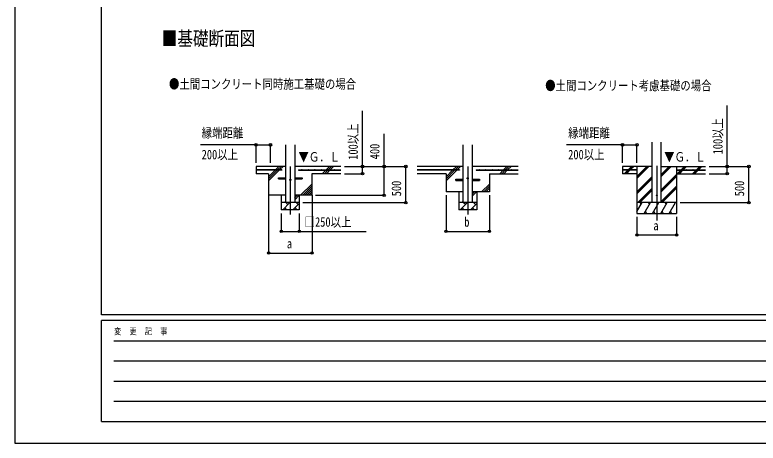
# Model space of a CAD drawing. Units: millimetres, scale not verified. Extents: x -16820 to 16820, y -11880 to 11880.
# Drawn here: x -16820 to -6522, y -11880 to -5940 of the extents above; entities that cross this region are included whole.
import ezdxf
from ezdxf.enums import TextEntityAlignment as Align

# ---------------------------------------------------------------- set-up
doc = ezdxf.new("R2010")
doc.units = ezdxf.units.MM
doc.header["$LTSCALE"] = 50
for name, color, linetype in [('0-2_USER1', 3, 'Continuous'), ('0-3_YKK_12', 2, 'Continuous'), ('0-4_YKK_13', 4, 'Continuous'), ('0-5_YKK_A1', 4, 'Continuous'), ('0-6_YKK_D', 6, 'Continuous'), ('0-7_YKK_ZWAK', 7, 'Continuous')]:
    doc.layers.add(name, color=color, linetype=linetype)
doc.styles.add('ＭＳ ゴシック', font='')
doc.styles.get('ＭＳ ゴシック').set_extended_font_data('MS Gothic')

msp = doc.modelspace()

# ---------------------------------------------------------------- linework, layer by layer
at = {"layer": '0-3_YKK_12'}
for p, q in [((-13003.92, -8043), (-13003.92, -8708.95)), ((-10545.92, -8043), (-10545.92, -8708.95)), ((-7925.92, -8033.79), (-7925.92, -8793))]:
    msp.add_line(p, q, dxfattribs=at)
at = {"layer": '0-4_YKK_13'}
for p, q in [((-13168.92, -8200), (-13066.42, -8200)), ((-13168.92, -8216), (-13168.92, -8200)), ((-13168.92, -8216), (-13066.42, -8216)), ((-12941.42, -8200), (-12838.92, -8200)), ((-12941.42, -8216), (-12838.92, -8216)), ((-12838.92, -8200), (-12838.92, -8216)), ((-10710.92, -8220), (-10608.42, -8220)), ((-10710.92, -8236), (-10710.92, -8220)), ((-10710.92, -8236), (-10608.42, -8236)), ((-10483.42, -8220), (-10380.92, -8220)), ((-10483.42, -8236), (-10380.92, -8236)), ((-10380.92, -8220), (-10380.92, -8236))]:
    msp.add_line(p, q, dxfattribs=at)
for centre, radius in [((-13003.92, -8228), 8), ((-10545.92, -8208), 8), ((-7925.92, -8443), 5)]:
    msp.add_circle(centre, radius, dxfattribs=at)
at = {"layer": '0-5_YKK_A1'}
for p, q in [((-7988.42, -8543), (-7988.42, -7707.65)), ((-7863.42, -8543), (-7863.42, -7707.65)), ((-13066.42, -8543), (-13066.42, -7743)), ((-12941.42, -7743), (-12941.42, -8543)), ((-10608.42, -8543), (-10608.42, -7743)), ((-10483.42, -7743), (-10483.42, -8543)), ((-13066.42, -8043), (-13478.92, -8043)), ((-13478.92, -8043), (-13478.92, -8143)), ((-13118.92, -8090.5), (-13478.92, -8090.5)), ((-13118.92, -8095.5), (-13478.92, -8095.5)), ((-13303.92, -8243), (-13156.42, -8095.5)), ((-13303.92, -8186.43), (-13212.99, -8095.5)), ((-13303.92, -8214.72), (-13184.71, -8095.5)), ((-13207.99, -8090.5), (-13160.49, -8043)), ((-13179.71, -8090.5), (-13132.21, -8043)), ((-13151.42, -8090.5), (-13103.92, -8043)), ((-13118.92, -8090.5), (-13118.92, -8095.5)), ((-12303.92, -8043), (-12941.42, -8043)), ((-12888.92, -8090.5), (-12303.92, -8090.5)), ((-12888.92, -8090.5), (-12888.92, -8095.5)), ((-12888.92, -8095.5), (-12303.92, -8095.5)), ((-12560.49, -8143), (-12512.99, -8095.5)), ((-12532.21, -8143), (-12484.71, -8095.5)), ((-12507.99, -8090.5), (-12460.49, -8043)), ((-12503.92, -8143), (-12456.42, -8095.5)), ((-12479.71, -8090.5), (-12432.21, -8043)), ((-12451.42, -8090.5), (-12403.92, -8043)), ((-10608.42, -8043), (-11245.92, -8043)), ((-10660.92, -8090.5), (-11245.92, -8090.5)), ((-10660.92, -8095.5), (-11245.92, -8095.5)), ((-10845.92, -8243), (-10698.42, -8095.5)), ((-10845.92, -8186.43), (-10754.99, -8095.5)), ((-10845.92, -8214.72), (-10726.71, -8095.5)), ((-10749.99, -8090.5), (-10702.49, -8043)), ((-10721.71, -8090.5), (-10674.21, -8043)), ((-10693.42, -8090.5), (-10645.92, -8043)), ((-10660.92, -8090.5), (-10660.92, -8095.5)), ((-9845.92, -8043), (-10483.42, -8043)), ((-10430.92, -8090.5), (-9845.92, -8090.5)), ((-10430.92, -8090.5), (-10430.92, -8095.5)), ((-10430.92, -8095.5), (-9845.92, -8095.5)), ((-10102.49, -8143), (-10054.99, -8095.5)), ((-10074.21, -8143), (-10026.71, -8095.5)), ((-10049.99, -8090.5), (-10002.49, -8043)), ((-10045.92, -8143), (-9998.42, -8095.5)), ((-10021.71, -8090.5), (-9974.21, -8043)), ((-9993.42, -8090.5), (-9945.92, -8043)), ((-8200.92, -8090.5), (-8400.92, -8090.5)), ((-8200.92, -8095.5), (-8400.92, -8095.5)), ((-8373.05, -8141.6), (-8326.96, -8095.5)), ((-8360.31, -8143), (-8312.81, -8095.5)), ((-8346.17, -8143), (-8298.67, -8095.5)), ((-8321.96, -8090.5), (-8274.46, -8043)), ((-8307.81, -8090.5), (-8260.31, -8043)), ((-8293.67, -8090.5), (-8246.17, -8043)), ((-8200.92, -8043), (-8200.92, -8693)), ((-8200.92, -8209.88), (-8034.04, -8043)), ((-8200.92, -8195.74), (-8048.18, -8043)), ((-8200.92, -8181.6), (-8062.32, -8043)), ((-8200.92, -8090.5), (-8200.92, -8095.5)), ((-7863.42, -8180.75), (-7725.67, -8043)), ((-7863.42, -8166.61), (-7739.81, -8043)), ((-7863.42, -8152.46), (-7753.96, -8043)), ((-7863.42, -8043), (-7250.92, -8043)), ((-7650.92, -8043), (-7650.92, -8693)), ((-7650.92, -8090.5), (-7250.92, -8090.5)), ((-7650.92, -8090.5), (-7650.92, -8095.5)), ((-7650.92, -8095.5), (-7250.92, -8095.5)), ((-7641.82, -8143), (-7594.32, -8095.5)), ((-7627.68, -8143), (-7580.18, -8095.5)), ((-7613.54, -8143), (-7566.04, -8095.5)), ((-7589.32, -8090.5), (-7541.82, -8043)), ((-7575.18, -8090.5), (-7527.68, -8043)), ((-7561.04, -8090.5), (-7513.54, -8043)), ((-7429.69, -8143), (-7382.19, -8095.5)), ((-7415.55, -8143), (-7368.05, -8095.5)), ((-7401.41, -8143), (-7353.91, -8095.5)), ((-7377.19, -8090.5), (-7329.69, -8043)), ((-7363.05, -8090.5), (-7315.55, -8043)), ((-7348.91, -8090.5), (-7301.41, -8043)), ((-13303.92, -8143), (-13478.92, -8143)), ((-13303.92, -8143), (-13303.92, -8443)), ((-12303.92, -8143), (-12703.92, -8143)), ((-12703.92, -8143), (-12703.92, -8443)), ((-10845.92, -8143), (-11245.92, -8143)), ((-10845.92, -8143), (-10845.92, -8393)), ((-10245.92, -8143), (-10245.92, -8393)), ((-10245.92, -8143), (-9845.92, -8143)), ((-8200.92, -8143), (-8400.92, -8143)), ((-8200.92, -8393.73), (-7988.42, -8181.23)), ((-8200.92, -8407.87), (-7988.42, -8195.37)), ((-8200.92, -8422.01), (-7988.42, -8209.51)), ((-7863.42, -8364.59), (-7650.92, -8152.1)), ((-7863.42, -8378.74), (-7650.92, -8166.24)), ((-7863.42, -8392.88), (-7650.92, -8180.38)), ((-7650.92, -8143), (-7250.92, -8143)), ((-12860.49, -8443), (-12703.92, -8286.43)), ((-12832.21, -8443), (-12703.92, -8314.72)), ((-10352.49, -8393), (-10245.92, -8286.43)), ((-10324.21, -8393), (-10245.92, -8314.72)), ((-7863.42, -8526.72), (-7650.92, -8314.23)), ((-7863.42, -8540.87), (-7650.92, -8328.37)), ((-13066.42, -8443), (-13303.92, -8443)), ((-13128.92, -8443), (-13128.92, -8643)), ((-12941.42, -8504.67), (-12879.75, -8443)), ((-12941.42, -8476.38), (-12908.04, -8443)), ((-12703.92, -8443), (-12941.42, -8443)), ((-12878.92, -8443), (-12878.92, -8643)), ((-12803.92, -8443), (-12703.92, -8343)), ((-12775.64, -8443), (-12703.92, -8371.28)), ((-12747.35, -8443), (-12703.92, -8399.57)), ((-12719.07, -8443), (-12703.92, -8427.85)), ((-10608.42, -8393), (-10845.92, -8393)), ((-10670.92, -8393), (-10670.92, -8643)), ((-10483.42, -8454.67), (-10421.75, -8393)), ((-10483.42, -8426.38), (-10450.04, -8393)), ((-10245.92, -8393), (-10483.42, -8393)), ((-10420.92, -8393), (-10420.92, -8643)), ((-10295.92, -8393), (-10245.92, -8343)), ((-8188.06, -8543), (-7988.42, -8343.36)), ((-8173.92, -8543), (-7988.42, -8357.5)), ((-8159.78, -8543), (-7988.42, -8371.64)), ((-7851.41, -8543), (-7650.92, -8342.51)), ((-12878.92, -8543), (-13128.92, -8543)), ((-13108.18, -8643), (-13008.18, -8543)), ((-13086.32, -8543), (-13066.42, -8523.1)), ((-13036.74, -8571.55), (-13065.29, -8543)), ((-12895.32, -8571.55), (-12923.87, -8543)), ((-10420.92, -8543), (-10670.92, -8543)), ((-10650.18, -8643), (-10550.18, -8543)), ((-10628.32, -8543), (-10608.42, -8523.1)), ((-10578.74, -8571.55), (-10607.29, -8543)), ((-10437.32, -8571.55), (-10465.87, -8543)), ((-7650.92, -8543), (-8200.92, -8543)), ((-8200.92, -8668.45), (-8128.49, -8543)), ((-8143.49, -8568.98), (-8158.49, -8543)), ((-8099.62, -8693), (-8013.02, -8543)), ((-8028.02, -8568.98), (-8043.02, -8543)), ((-7984.15, -8693), (-7897.55, -8543)), ((-7912.55, -8568.98), (-7927.55, -8543)), ((-7868.68, -8693), (-7782.08, -8543)), ((-7797.08, -8568.98), (-7812.08, -8543)), ((-7753.21, -8693), (-7666.61, -8543)), ((-7696.61, -8543), (-7696.61, -8543)), ((-12878.92, -8643), (-13128.92, -8643)), ((-13079.63, -8614.45), (-13051.08, -8643)), ((-12966.76, -8643), (-12878.92, -8555.16)), ((-12938.21, -8614.45), (-12909.66, -8643)), ((-10420.92, -8643), (-10670.92, -8643)), ((-10621.63, -8614.45), (-10593.08, -8643)), ((-10508.76, -8643), (-10420.92, -8555.16)), ((-10480.21, -8614.45), (-10451.66, -8643)), ((-8200.92, -8693), (-7650.92, -8693)), ((-8084.63, -8667.02), (-8069.63, -8693)), ((-7969.16, -8667.02), (-7954.16, -8693)), ((-7853.68, -8667.02), (-7838.69, -8693)), ((-7738.22, -8667.02), (-7723.22, -8693))]:
    msp.add_line(p, q, dxfattribs=at)
msp.add_lwpolyline([(-7988.42, -8043), (-8400.92, -8043), (-8400.92, -8143)], dxfattribs=at)
for centre in [(-13433.92, -8088), (-13343.92, -8088), (-13253.92, -8088), (-13163.92, -8088), (-12843.92, -8088), (-12753.92, -8088), (-12663.92, -8088), (-12573.92, -8088), (-12483.92, -8088), (-12393.92, -8088), (-11155.92, -8088), (-11065.92, -8088), (-10975.92, -8088), (-10885.92, -8088), (-10795.92, -8088), (-10705.92, -8088), (-10385.92, -8088), (-10295.92, -8088), (-10205.92, -8088), (-10115.92, -8088), (-10025.92, -8088), (-9935.92, -8088), (-8335.92, -8088), (-8245.92, -8088), (-7605.92, -8088), (-7515.92, -8088), (-7425.92, -8088), (-7335.92, -8088)]:
    msp.add_circle(centre, 2.5, dxfattribs=at)
at = {"layer": '0-6_YKK_D'}
for p, q in [((-13478.92, -7743), (-14249.13, -7743)), ((-13478.92, -7993), (-13478.92, -7742)), ((-13478.92, -7743), (-13278.92, -7743)), ((-13278.92, -7993), (-13278.92, -7742)), ((-8400.92, -7743), (-9178.1, -7743)), ((-8400.92, -7993), (-8400.92, -7742)), ((-8400.92, -7743), (-8200.92, -7743)), ((-8200.92, -7993), (-8200.92, -7742)), ((-12253.92, -8043), (-12002.92, -8043)), ((-12253.92, -8043), (-11402.92, -8043)), ((-12253.92, -8043), (-11702.92, -8043)), ((-11403.92, -8543), (-11403.92, -8043)), ((-7200.92, -8043), (-6649.92, -8043)), ((-7200.92, -8043), (-6949.92, -8043)), ((-6650.92, -8543), (-6650.92, -8043)), ((-12253.92, -8143), (-12002.92, -8143)), ((-7200.92, -8143), (-6949.92, -8143)), ((-13303.92, -8443), (-13303.92, -9244)), ((-12702.92, -8443), (-12702.92, -9244)), ((-12652.92, -8443), (-11702.92, -8443)), ((-10845.92, -8443), (-10845.92, -8944)), ((-10245.92, -8443), (-10245.92, -8944)), ((-12828.92, -8543), (-11402.92, -8543)), ((-7600.92, -8543), (-6649.92, -8543)), ((-13128.92, -8693), (-13128.92, -8944)), ((-12878.92, -8693), (-12878.92, -8944)), ((-8200.92, -8743), (-8200.92, -8994)), ((-7650.92, -8743), (-7650.92, -8994)), ((-10845.92, -8943), (-10245.92, -8943)), ((-8200.92, -8993), (-7650.92, -8993)), ((-13303.92, -9243), (-12702.92, -9243))]:
    msp.add_line(p, q, dxfattribs=at)
for points in [[(-6950.92, -8143), (-6950.92, -8043), (-6950.92, -7197.2)], [(-12003.92, -8143), (-12003.92, -8043), (-12003.92, -7272.2)], [(-11703.92, -8443), (-11703.92, -8043), (-11703.92, -7591.6)], [(-13128.92, -8943), (-12878.92, -8943), (-11954.52, -8943)]]:
    msp.add_lwpolyline(points, dxfattribs=at)
for centre in [(-13478.92, -7743), (-13278.92, -7743), (-8400.92, -7743), (-8200.92, -7743), (-12003.92, -8043), (-11703.92, -8043), (-11403.92, -8043), (-6950.92, -8043), (-6650.92, -8043), (-12003.92, -8143), (-6950.92, -8143), (-11703.92, -8443), (-11403.92, -8543), (-6650.92, -8543), (-13128.92, -8943), (-12878.92, -8943), (-10845.92, -8943), (-10245.92, -8943), (-8200.92, -8993), (-7650.92, -8993), (-13303.92, -9243), (-12702.92, -9243)]:
    msp.add_circle(centre, 17, dxfattribs=at)
at = {"layer": '0-7_YKK_ZWAK'}
for p, q in [((-15619.92, -10100), (-15619.92, 11100)), ((15580.08, -10100), (-15619.92, -10100)), ((-5219.92, -10180), (-15619.92, -10180)), ((-15619.92, -11580), (-15619.92, -10180)), ((-15449.92, -10460), (-5419.92, -10460)), ((-15449.92, -10740), (-5419.92, -10740)), ((-15449.92, -11020), (-5419.92, -11020)), ((-15449.92, -11300), (-5419.92, -11300)), ((-15619.92, -11580), (-5219.92, -11580))]:
    msp.add_line(p, q, dxfattribs=at)
msp.add_lwpolyline([(-16820, -11880), (16820, -11880), (16820, 11880), (-16820, 11880)], close=True, dxfattribs=at)

# ---------------------------------------------------------------- texts
at = {"layer": '0-2_USER1', "style": 'ＭＳ ゴシック', "width": 0.8}
for s, height, p in [('■基礎断面図', 197.9, (-14784.2, -6425.66)), ('●土間コンクリート同時施工基礎の場合', 132, (-14684.65, -7004.4)), ('●土間コンクリート考慮基礎の場合', 132, (-9472.26, -7026.65))]:
    msp.add_text(s, height=height, dxfattribs=at).set_placement(p, align=Align.BOTTOM_LEFT)
at = {"layer": '0-5_YKK_A1', "style": 'ＭＳ ゴシック', "width": 0.8}
for p in [(-12891.44, -8014.55), (-7824.46, -8014.55)]:
    msp.add_text('▼Ｇ．Ｌ', height=132, dxfattribs=at).set_placement(p, align=Align.BOTTOM_LEFT)
at = {"layer": '0-6_YKK_D', "style": 'ＭＳ ゴシック', "width": 0.8}
for s, p in [('100以上', (-6975.92, -7875)), ('100以上', (-12028.92, -7950)), ('400', (-11728.92, -7943)), ('500', (-11428.92, -8456.2)), ('500', (-6675.92, -8456.2))]:
    msp.add_text(s, height=132, rotation=90, dxfattribs=at).set_placement(p, align=Align.BOTTOM_LEFT)
for s, p in [('縁端距離', (-14231.72, -7683)), ('縁端距離', (-9153.72, -7683)), ('200以上', (-14231.72, -7983)), ('200以上', (-9153.72, -7983)), ('□250以上', (-12805.12, -8918)), ('b', (-10593.92, -8918)), ('a', (-7973.92, -8968)), ('a', (-13051.42, -9218))]:
    msp.add_text(s, height=132, dxfattribs=at).set_placement(p, align=Align.BOTTOM_LEFT)
at = {"layer": '0-7_YKK_ZWAK', "style": 'ＭＳ ゴシック', "width": 0.8}
msp.add_text('変  更  記  事', height=87.98, dxfattribs=at).set_placement((-15445.24, -10400), align=Align.BOTTOM_LEFT)

doc.saveas('drawing.dxf')
